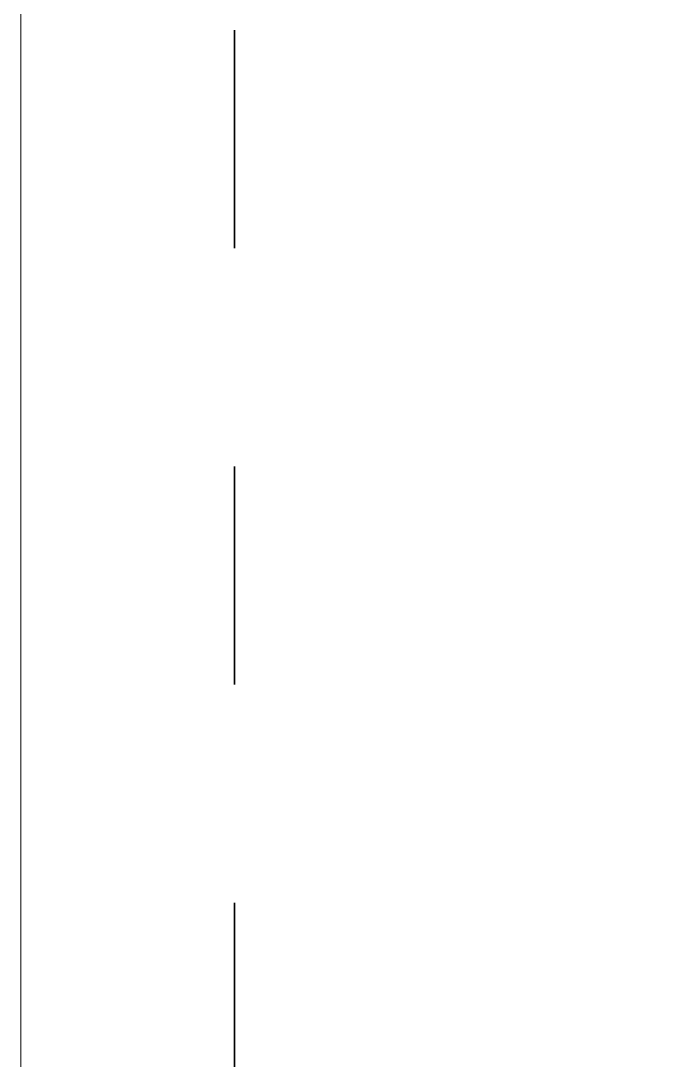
# Model space of a CAD drawing. Extents: x 7 to 992, y -718 to -282.
# Drawn here: x 7.5 to 67.5, y -464 to -365.7 of the extents above; entities that cross this region are included whole.
import ezdxf

# ---------------------------------------------------------------- set-up
doc = ezdxf.new("R2010")
doc.units = 0
doc.header["$MEASUREMENT"] = 0
doc.linetypes.add('AI-Linetype-3', pattern=[41.240002, 20.620001, -20.620001])
doc.layers.add('Layer 1', color=7, linetype='Continuous')

msp = doc.modelspace()

# ---------------------------------------------------------------- linework, layer by layer
at = {"layer": 'Layer 1', "color": 7, "linetype": 'AI-Linetype-3', "lineweight": 35, "true_color": 0xfffeff}
msp.add_lwpolyline([(27.692, -510.937), (27.692, -291.265)], dxfattribs=at)
at = {"layer": 'Layer 1', "lineweight": 0}
msp.add_open_spline([(515.444, -282.485), (515.444, -282.485), (265.444, -282.485), (265.444, -282.485), (265.444, -282.485), (259.139, -282.485), (259.139, -282.485), (259.139, -282.485), (27.261, -282.485), (27.261, -282.485), (27.261, -282.485), (27.261, -282.863), (27.261, -282.863), (27.261, -282.863), (25.9, -282.863), (25.9, -282.863), (25.9, -282.863), (24.898, -282.863), (24.898, -282.863), (24.898, -282.863), (7.489, -306.853), (7.489, -306.853), (7.489, -306.853), (7.489, -496.33), (7.489, -496.33), (7.489, -496.33), (24.898, -524.256), (24.898, -524.256), (24.898, -524.256), (25.039, -524.256), (25.039, -524.256), (25.039, -524.256), (25.9, -525.977), (25.9, -525.977), (25.9, -525.977), (34.578, -543.332), (34.578, -543.332), (34.578, -543.332), (85.476, -645.118), (85.476, -645.118), (85.476, -645.118), (85.476, -693.393), (85.476, -693.393), (85.476, -693.602), (85.486, -693.809), (85.492, -694.016), (85.35, -694.597), (85.266, -695.2), (85.266, -695.825), (85.266, -695.825), (85.266, -710.022), (85.266, -710.022), (85.266, -714.223), (88.671, -717.628), (92.872, -717.628), (92.872, -717.628), (107.069, -717.628), (107.069, -717.628), (107.484, -717.628), (107.889, -717.586), (108.286, -717.521), (108.736, -717.547), (109.188, -717.561), (109.644, -717.561), (109.644, -717.561), (182.159, -717.561), (182.159, -717.561), (182.563, -717.561), (182.965, -717.551), (183.365, -717.531), (183.743, -717.589), (184.126, -717.628), (184.52, -717.628), (184.52, -717.628), (198.717, -717.628), (198.717, -717.628), (202.917, -717.628), (206.322, -714.223), (206.322, -710.022), (206.322, -710.022), (206.322, -695.825), (206.322, -695.825), (206.322, -695.534), (206.302, -695.248), (206.271, -694.965), (206.303, -694.465), (206.325, -693.962), (206.326, -693.453), (206.326, -693.453), (206.326, -645.118), (206.326, -645.118), (206.326, -645.118), (257.204, -543.332), (257.204, -543.332), (257.204, -543.332), (259.139, -539.46), (259.139, -539.46), (259.139, -539.46), (266.763, -524.209), (266.763, -524.209), (266.763, -524.209), (266.763, -645.118), (266.763, -645.118), (266.763, -645.118), (363.469, -645.118), (363.469, -645.118), (363.737, -645.117), (364.003, -645.104), (364.27, -645.096), (364.76, -645.195), (365.268, -645.248), (365.787, -645.248), (365.787, -645.248), (379.984, -645.248), (379.984, -645.248), (384.185, -645.248), (387.59, -641.843), (387.59, -637.643), (387.59, -637.643), (387.59, -623.445), (387.59, -623.445), (387.59, -623.12), (387.563, -622.802), (387.523, -622.487), (387.556, -621.959), (387.579, -621.428), (387.578, -620.891), (387.578, -620.891), (387.578, -584.634), (387.578, -584.634), (387.578, -584.634), (508.12, -524.362), (508.12, -524.362), (508.12, -524.362), (508.12, -717.561), (508.12, -717.561), (508.12, -717.561), (544.378, -717.561), (544.378, -717.561), (545.281, -717.563), (546.172, -717.512), (547.049, -717.417), (547.049, -717.417), (560.83, -717.417), (560.83, -717.417), (565.03, -717.417), (568.436, -714.012), (568.436, -709.811), (568.436, -709.811), (568.436, -696.131), (568.436, -696.131), (568.534, -695.251), (568.591, -694.358), (568.593, -693.453), (568.593, -693.453), (568.593, -645.118), (568.593, -645.118), (568.593, -645.118), (689.443, -645.118), (689.443, -645.118), (689.443, -645.118), (689.443, -693.393), (689.443, -693.393), (689.443, -693.594), (689.453, -693.791), (689.458, -693.99), (689.345, -694.514), (689.28, -695.056), (689.28, -695.614), (689.28, -695.614), (689.28, -709.811), (689.28, -709.811), (689.28, -714.012), (692.686, -717.417), (696.886, -717.417), (696.886, -717.417), (710.981, -717.417), (710.981, -717.417), (711.845, -717.511), (712.722, -717.561), (713.611, -717.561), (713.611, -717.561), (749.903, -717.561), (749.903, -717.561), (749.903, -717.561), (749.903, -524.209), (749.903, -524.209), (749.903, -524.209), (870.731, -584.622), (870.731, -584.622), (870.731, -584.622), (870.731, -620.95), (870.731, -620.95), (870.731, -621.353), (870.741, -621.753), (870.761, -622.151), (870.71, -622.506), (870.675, -622.865), (870.675, -623.233), (870.675, -623.233), (870.675, -637.431), (870.675, -637.431), (870.675, -641.632), (874.08, -645.036), (878.28, -645.036), (878.28, -645.036), (892.478, -645.036), (892.478, -645.036), (892.583, -645.036), (892.687, -645.025), (892.791, -645.02), (893.486, -645.081), (894.188, -645.118), (894.898, -645.118), (894.898, -645.118), (991.581, -645.118), (991.581, -645.118), (991.581, -645.118), (991.581, -282.485), (991.581, -282.485), (991.581, -282.485), (515.444, -282.485), (515.444, -282.485)], degree=3, knots=[0, 0, 0, 0, 1, 1, 1, 2, 2, 2, 3, 3, 3, 4, 4, 4, 5, 5, 5, 6, 6, 6, 7, 7, 7, 8, 8, 8, 9, 9, 9, 10, 10, 10, 11, 11, 11, 12, 12, 12, 13, 13, 13, 14, 14, 14, 15, 15, 15, 16, 16, 16, 17, 17, 17, 18, 18, 18, 19, 19, 19, 20, 20, 20, 21, 21, 21, 22, 22, 22, 23, 23, 23, 24, 24, 24, 25, 25, 25, 26, 26, 26, 27, 27, 27, 28, 28, 28, 29, 29, 29, 30, 30, 30, 31, 31, 31, 32, 32, 32, 33, 33, 33, 34, 34, 34, 35, 35, 35, 36, 36, 36, 37, 37, 37, 38, 38, 38, 39, 39, 39, 40, 40, 40, 41, 41, 41, 42, 42, 42, 43, 43, 43, 44, 44, 44, 45, 45, 45, 46, 46, 46, 47, 47, 47, 48, 48, 48, 49, 49, 49, 50, 50, 50, 51, 51, 51, 52, 52, 52, 53, 53, 53, 54, 54, 54, 55, 55, 55, 56, 56, 56, 57, 57, 57, 58, 58, 58, 59, 59, 59, 60, 60, 60, 61, 61, 61, 62, 62, 62, 63, 63, 63, 64, 64, 64, 65, 65, 65, 66, 66, 66, 67, 67, 67, 68, 68, 68, 69, 69, 69, 70, 70, 70, 71, 71, 71, 72, 72, 72, 73, 73, 73, 74, 74, 74, 74], dxfattribs=at)

doc.saveas('drawing.dxf')
